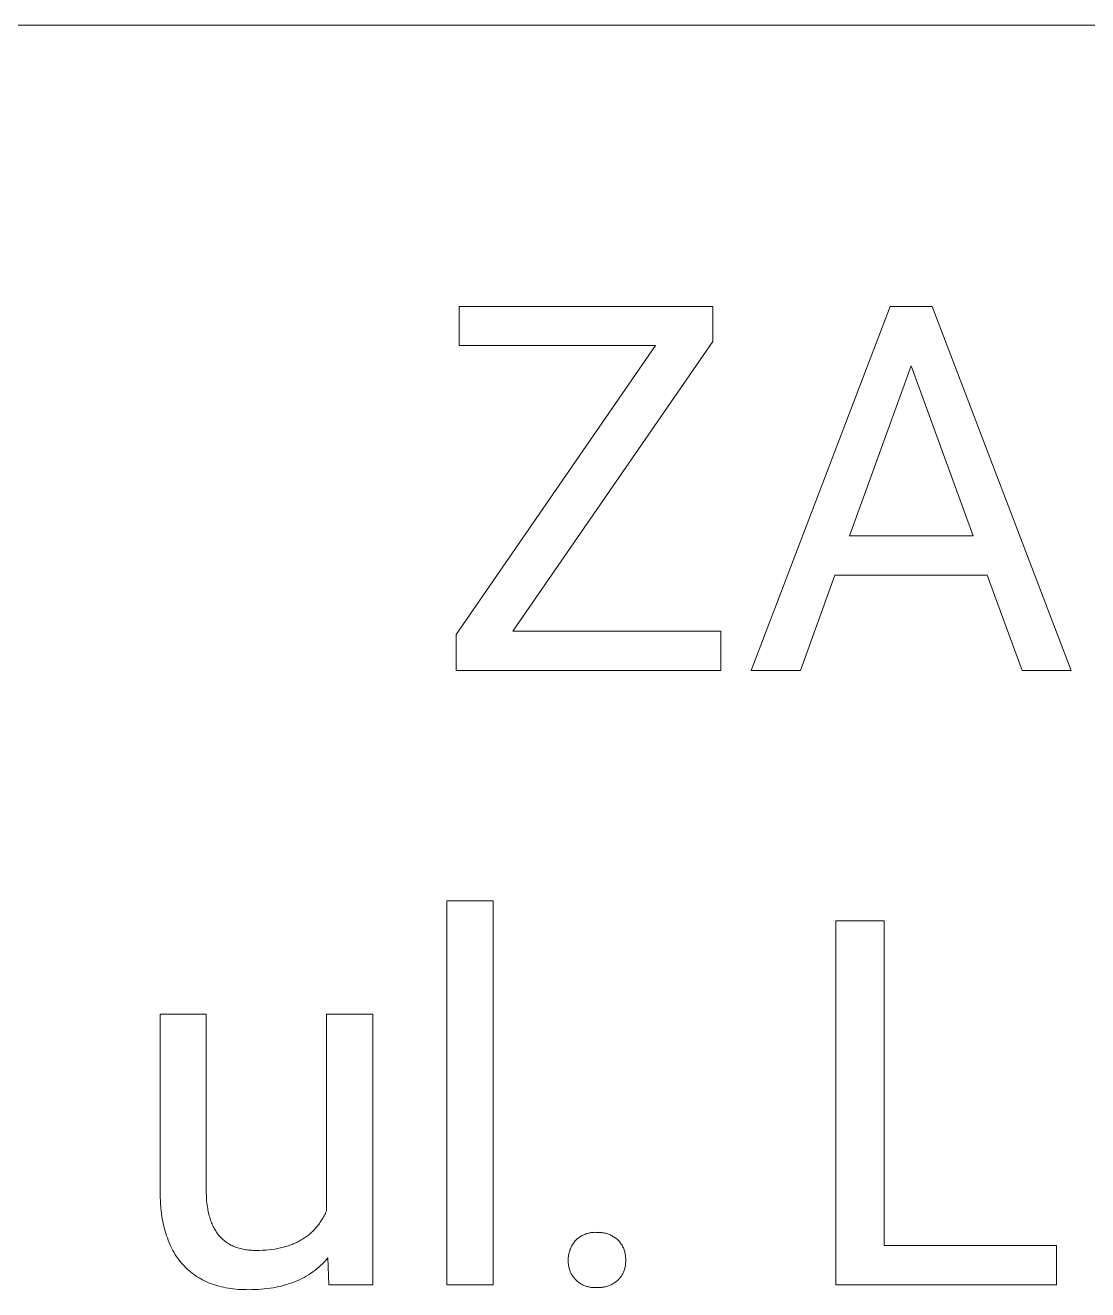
# Model space of a CAD drawing. Header units: millimetres. Extents: x -582 to 3448, y -204 to 2611.
# Drawn here: x 2162.3 to 2273.8, y 113.7 to 246.3 of the extents above; entities that cross this region are included whole.
import ezdxf

# ---------------------------------------------------------------- set-up
doc = ezdxf.new("R2010")
doc.units = ezdxf.units.MM
doc.header["$MEASUREMENT"] = 0
doc.layers.add('Domyślny', color=7, linetype='Continuous', true_color=0x000000)

msp = doc.modelspace()

# ---------------------------------------------------------------- linework, layer by layer
at = {"layer": 'Domyślny', "color": 18, "lineweight": 15, "true_color": 0x000000}
for p, q in [((3444.3, 246.28), (1925.07, 246.28)), ((2207.84, 212.69), (2207.84, 216.81)), ((2207.84, 216.81), (2234.44, 216.81)), ((2234.44, 216.81), (2234.44, 213.14)), ((2238.45, 178.64), (2253.03, 216.81)), ((2253.03, 216.81), (2257.43, 216.81)), ((2257.43, 216.81), (2272.03, 178.64)), ((2207.51, 182.42), (2228.41, 212.69)), ((2228.41, 212.69), (2207.84, 212.69)), ((2234.44, 213.14), (2213.45, 182.76)), ((2255.23, 210.59), (2248.76, 192.75)), ((2261.74, 192.75), (2255.23, 210.59)), ((2248.76, 192.75), (2261.74, 192.75)), ((2247.24, 188.63), (2243.65, 178.64)), ((2263.23, 188.63), (2247.24, 188.63)), ((2266.88, 178.64), (2263.23, 188.63)), ((2207.51, 178.64), (2207.51, 182.42)), ((2213.45, 182.76), (2235.29, 182.76)), ((2235.29, 182.76), (2235.29, 178.64)), ((2235.29, 178.64), (2207.51, 178.64)), ((2243.65, 178.64), (2238.45, 178.64)), ((2272.03, 178.64), (2266.88, 178.64)), ((2206.55, 114.22), (2206.55, 154.49)), ((2206.55, 154.49), (2211.4, 154.49)), ((2211.4, 154.49), (2211.4, 114.22)), ((2247.34, 114.22), (2247.34, 152.39)), ((2247.34, 152.39), (2252.4, 152.39)), ((2252.4, 152.39), (2252.4, 118.34)), ((2176.45, 124.13), (2176.45, 142.58)), ((2176.45, 142.58), (2181.29, 142.58)), ((2181.29, 142.58), (2181.29, 124.27)), ((2193.92, 121.96), (2193.92, 142.58)), ((2193.92, 142.58), (2198.78, 142.58)), ((2198.78, 142.58), (2198.78, 114.23)), ((2176.46, 123.5), (2176.45, 124.13)), ((2176.49, 122.88), (2176.46, 123.5)), ((2181.29, 124.27), (2181.3, 123.87)), ((2181.3, 123.87), (2181.31, 123.49)), ((2181.31, 123.49), (2181.34, 123.11)), ((2176.54, 122.29), (2176.49, 122.88)), ((2176.57, 122), (2176.54, 122.29)), ((2176.6, 121.71), (2176.57, 122)), ((2181.34, 123.11), (2181.37, 122.76)), ((2181.37, 122.76), (2181.42, 122.41)), ((2181.42, 122.41), (2181.45, 122.24)), ((2181.45, 122.24), (2181.48, 122.08)), ((2181.48, 122.08), (2181.51, 121.91)), ((2176.64, 121.43), (2176.6, 121.71)), ((2176.69, 121.15), (2176.64, 121.43)), ((2176.74, 120.88), (2176.69, 121.15)), ((2176.79, 120.62), (2176.74, 120.88)), ((2181.51, 121.91), (2181.54, 121.76)), ((2181.54, 121.76), (2181.58, 121.6)), ((2181.58, 121.6), (2181.62, 121.45)), ((2181.62, 121.45), (2181.66, 121.3)), ((2181.66, 121.3), (2181.71, 121.15)), ((2181.71, 121.15), (2181.75, 121.01)), ((2181.75, 121.01), (2181.8, 120.87)), ((2181.8, 120.87), (2181.86, 120.73)), ((2181.86, 120.73), (2181.91, 120.6)), ((2193.1, 120.55), (2193.18, 120.66)), ((2193.18, 120.66), (2193.26, 120.77)), ((2193.26, 120.77), (2193.33, 120.88)), ((2193.33, 120.88), (2193.4, 120.99)), ((2193.4, 120.99), (2193.47, 121.1)), ((2193.47, 121.1), (2193.54, 121.22)), ((2193.54, 121.22), (2193.61, 121.34)), ((2193.61, 121.34), (2193.68, 121.46)), ((2193.68, 121.46), (2193.74, 121.58)), ((2193.74, 121.58), (2193.8, 121.7)), ((2193.8, 121.7), (2193.86, 121.83)), ((2193.86, 121.83), (2193.92, 121.96)), ((2176.85, 120.36), (2176.79, 120.62)), ((2176.92, 120.1), (2176.85, 120.36)), ((2176.99, 119.85), (2176.92, 120.1)), ((2177.06, 119.6), (2176.99, 119.85)), ((2177.14, 119.36), (2177.06, 119.6)), ((2177.22, 119.13), (2177.14, 119.36)), ((2181.91, 120.6), (2181.97, 120.47)), ((2181.97, 120.47), (2182.03, 120.34)), ((2182.03, 120.34), (2182.09, 120.22)), ((2182.09, 120.22), (2182.16, 120.09)), ((2182.16, 120.09), (2182.23, 119.98)), ((2182.23, 119.98), (2182.3, 119.86)), ((2182.3, 119.86), (2182.37, 119.75)), ((2182.37, 119.75), (2182.45, 119.64)), ((2182.45, 119.64), (2182.52, 119.54)), ((2182.52, 119.54), (2182.6, 119.43)), ((2182.6, 119.43), (2182.69, 119.33)), ((2182.69, 119.33), (2182.77, 119.24)), ((2191.82, 119.28), (2191.92, 119.36)), ((2191.92, 119.36), (2192.02, 119.44)), ((2192.02, 119.44), (2192.12, 119.52)), ((2192.12, 119.52), (2192.22, 119.61)), ((2192.22, 119.61), (2192.32, 119.69)), ((2192.32, 119.69), (2192.41, 119.78)), ((2192.41, 119.78), (2192.5, 119.87)), ((2192.5, 119.87), (2192.6, 119.96)), ((2192.6, 119.96), (2192.68, 120.05)), ((2192.68, 120.05), (2192.77, 120.15)), ((2192.77, 120.15), (2192.86, 120.25)), ((2192.86, 120.25), (2192.94, 120.35)), ((2192.94, 120.35), (2193.02, 120.45)), ((2193.02, 120.45), (2193.1, 120.55)), ((2220.57, 119.29), (2220.66, 119.34)), ((2220.66, 119.34), (2220.74, 119.39)), ((2220.74, 119.39), (2220.83, 119.43)), ((2220.83, 119.43), (2220.92, 119.47)), ((2220.92, 119.47), (2221.01, 119.51)), ((2221.01, 119.51), (2221.1, 119.55)), ((2221.1, 119.55), (2221.19, 119.58)), ((2221.19, 119.58), (2221.29, 119.61)), ((2221.29, 119.61), (2221.38, 119.63)), ((2221.38, 119.63), (2221.48, 119.65)), ((2221.48, 119.65), (2221.58, 119.67)), ((2221.58, 119.67), (2221.67, 119.69)), ((2221.67, 119.69), (2221.77, 119.7)), ((2221.77, 119.7), (2221.87, 119.71)), ((2221.87, 119.71), (2221.97, 119.71)), ((2221.97, 119.71), (2222.07, 119.72)), ((2222.07, 119.72), (2222.16, 119.71)), ((2222.16, 119.71), (2222.26, 119.71)), ((2222.26, 119.71), (2222.37, 119.71)), ((2222.37, 119.71), (2222.47, 119.71)), ((2222.47, 119.71), (2222.58, 119.71)), ((2222.58, 119.71), (2222.68, 119.7)), ((2222.68, 119.7), (2222.78, 119.69)), ((2222.78, 119.69), (2222.89, 119.68)), ((2222.89, 119.68), (2222.99, 119.66)), ((2222.99, 119.66), (2223.09, 119.64)), ((2223.09, 119.64), (2223.19, 119.62)), ((2223.19, 119.62), (2223.29, 119.59)), ((2223.29, 119.59), (2223.39, 119.56)), ((2223.39, 119.56), (2223.49, 119.53)), ((2223.49, 119.53), (2223.59, 119.49)), ((2223.59, 119.49), (2223.69, 119.45)), ((2223.69, 119.45), (2223.78, 119.4)), ((2223.78, 119.4), (2223.87, 119.35)), ((2223.87, 119.35), (2223.96, 119.3)), ((2177.3, 118.89), (2177.22, 119.13)), ((2177.4, 118.67), (2177.3, 118.89)), ((2177.49, 118.45), (2177.4, 118.67)), ((2177.59, 118.23), (2177.49, 118.45)), ((2177.7, 118.02), (2177.59, 118.23)), ((2177.81, 117.81), (2177.7, 118.02)), ((2182.77, 119.24), (2182.86, 119.15)), ((2182.86, 119.15), (2182.95, 119.06)), ((2182.95, 119.06), (2183.05, 118.97)), ((2183.05, 118.97), (2183.14, 118.89)), ((2183.14, 118.89), (2183.24, 118.81)), ((2183.24, 118.81), (2183.34, 118.73)), ((2183.34, 118.73), (2183.44, 118.66)), ((2183.44, 118.66), (2183.55, 118.58)), ((2183.55, 118.58), (2183.66, 118.52)), ((2183.66, 118.52), (2183.77, 118.45)), ((2183.77, 118.45), (2183.88, 118.39)), ((2183.88, 118.39), (2184, 118.33)), ((2184, 118.33), (2184.12, 118.28)), ((2184.12, 118.28), (2184.24, 118.23)), ((2184.24, 118.23), (2184.36, 118.18)), ((2184.36, 118.18), (2184.49, 118.13)), ((2184.49, 118.13), (2184.62, 118.09)), ((2184.62, 118.09), (2184.75, 118.05)), ((2184.75, 118.05), (2184.88, 118.01)), ((2184.88, 118.01), (2185.02, 117.98)), ((2188.48, 117.97), (2188.78, 118.02)), ((2188.78, 118.02), (2189.08, 118.08)), ((2189.08, 118.08), (2189.36, 118.15)), ((2189.36, 118.15), (2189.64, 118.23)), ((2189.64, 118.23), (2189.91, 118.31)), ((2189.91, 118.31), (2190.05, 118.36)), ((2190.05, 118.36), (2190.18, 118.41)), ((2190.18, 118.41), (2190.31, 118.46)), ((2190.31, 118.46), (2190.43, 118.51)), ((2190.43, 118.51), (2190.56, 118.56)), ((2190.56, 118.56), (2190.68, 118.62)), ((2190.68, 118.62), (2190.8, 118.67)), ((2190.8, 118.67), (2190.92, 118.73)), ((2190.92, 118.73), (2191.04, 118.79)), ((2191.04, 118.79), (2191.16, 118.86)), ((2191.16, 118.86), (2191.27, 118.92)), ((2191.27, 118.92), (2191.39, 118.99)), ((2191.39, 118.99), (2191.5, 119.06)), ((2191.5, 119.06), (2191.61, 119.13)), ((2191.61, 119.13), (2191.71, 119.21)), ((2191.71, 119.21), (2191.82, 119.28)), ((2219.49, 117.98), (2219.53, 118.08)), ((2219.53, 118.08), (2219.58, 118.17)), ((2219.58, 118.17), (2219.62, 118.27)), ((2219.62, 118.27), (2219.67, 118.36)), ((2219.67, 118.36), (2219.73, 118.45)), ((2219.73, 118.45), (2219.78, 118.53)), ((2219.78, 118.53), (2219.84, 118.62)), ((2219.84, 118.62), (2219.9, 118.7)), ((2219.9, 118.7), (2219.97, 118.78)), ((2219.97, 118.78), (2220.03, 118.86)), ((2220.03, 118.86), (2220.1, 118.93)), ((2220.1, 118.93), (2220.18, 119)), ((2220.18, 119), (2220.25, 119.06)), ((2220.25, 119.06), (2220.33, 119.12)), ((2220.33, 119.12), (2220.41, 119.18)), ((2220.41, 119.18), (2220.49, 119.24)), ((2220.49, 119.24), (2220.57, 119.29)), ((2223.96, 119.3), (2224.05, 119.25)), ((2224.05, 119.25), (2224.14, 119.19)), ((2224.14, 119.19), (2224.23, 119.13)), ((2224.23, 119.13), (2224.31, 119.07)), ((2224.31, 119.07), (2224.39, 119)), ((2224.39, 119), (2224.47, 118.93)), ((2224.47, 118.93), (2224.54, 118.86)), ((2224.54, 118.86), (2224.61, 118.78)), ((2224.61, 118.78), (2224.68, 118.7)), ((2224.68, 118.7), (2224.74, 118.62)), ((2224.74, 118.62), (2224.8, 118.53)), ((2224.8, 118.53), (2224.85, 118.45)), ((2224.85, 118.45), (2224.91, 118.36)), ((2224.91, 118.36), (2224.96, 118.27)), ((2224.96, 118.27), (2225, 118.18)), ((2225, 118.18), (2225.05, 118.08)), ((2225.05, 118.08), (2225.09, 117.99)), ((2252.4, 118.34), (2270.49, 118.34)), ((2270.49, 118.34), (2270.49, 114.22)), ((2177.92, 117.61), (2177.81, 117.81)), ((2178.04, 117.41), (2177.92, 117.61)), ((2178.16, 117.22), (2178.04, 117.41)), ((2178.29, 117.03), (2178.16, 117.22)), ((2178.42, 116.85), (2178.29, 117.03)), ((2178.56, 116.67), (2178.42, 116.85)), ((2178.7, 116.5), (2178.56, 116.67)), ((2185.02, 117.98), (2185.16, 117.95)), ((2185.16, 117.95), (2185.3, 117.92)), ((2185.3, 117.92), (2185.45, 117.9)), ((2185.45, 117.9), (2185.59, 117.88)), ((2185.59, 117.88), (2185.74, 117.86)), ((2185.74, 117.86), (2185.89, 117.85)), ((2185.89, 117.85), (2186.05, 117.84)), ((2186.05, 117.84), (2186.2, 117.83)), ((2186.2, 117.83), (2186.36, 117.83)), ((2186.36, 117.83), (2186.52, 117.82)), ((2186.52, 117.82), (2186.87, 117.83)), ((2186.87, 117.83), (2187.21, 117.84)), ((2187.21, 117.84), (2187.54, 117.86)), ((2187.54, 117.86), (2187.86, 117.89)), ((2187.86, 117.89), (2188.17, 117.92)), ((2188.17, 117.92), (2188.48, 117.97)), ((2193.87, 116.83), (2193.69, 116.63)), ((2194.05, 117.03), (2193.87, 116.83)), ((2194.16, 114.23), (2194.05, 117.03)), ((2219.27, 116.98), (2219.28, 117.08)), ((2219.27, 116.87), (2219.27, 116.98)), ((2219.27, 116.77), (2219.27, 116.87)), ((2219.27, 116.67), (2219.27, 116.77)), ((2219.27, 116.58), (2219.27, 116.67)), ((2219.28, 117.08), (2219.29, 117.18)), ((2219.29, 117.18), (2219.3, 117.29)), ((2219.3, 117.29), (2219.32, 117.39)), ((2219.32, 117.39), (2219.34, 117.49)), ((2219.34, 117.49), (2219.36, 117.59)), ((2219.36, 117.59), (2219.39, 117.69)), ((2219.39, 117.69), (2219.42, 117.79)), ((2219.42, 117.79), (2219.45, 117.89)), ((2219.45, 117.89), (2219.49, 117.98)), ((2225.09, 117.99), (2225.12, 117.89)), ((2225.12, 117.89), (2225.16, 117.79)), ((2225.16, 117.79), (2225.19, 117.69)), ((2225.19, 117.69), (2225.21, 117.59)), ((2225.21, 117.59), (2225.24, 117.49)), ((2225.24, 117.49), (2225.25, 117.39)), ((2225.25, 117.39), (2225.27, 117.29)), ((2225.27, 117.29), (2225.28, 117.18)), ((2225.28, 117.18), (2225.29, 117.08)), ((2225.29, 117.08), (2225.3, 116.98)), ((2225.3, 116.98), (2225.3, 116.87)), ((2225.3, 116.87), (2225.3, 116.77)), ((2225.3, 116.77), (2225.3, 116.67)), ((2225.3, 116.67), (2225.3, 116.58)), ((2178.85, 116.33), (2178.7, 116.5)), ((2179, 116.17), (2178.85, 116.33)), ((2179.15, 116.01), (2179, 116.17)), ((2179.31, 115.86), (2179.15, 116.01)), ((2179.47, 115.72), (2179.31, 115.86)), ((2179.64, 115.57), (2179.47, 115.72)), ((2179.81, 115.44), (2179.64, 115.57)), ((2179.98, 115.31), (2179.81, 115.44)), ((2192.25, 115.42), (2192.02, 115.27)), ((2192.47, 115.57), (2192.25, 115.42)), ((2192.69, 115.73), (2192.47, 115.57)), ((2192.9, 115.9), (2192.69, 115.73)), ((2193.1, 116.07), (2192.9, 115.9)), ((2193.3, 116.25), (2193.1, 116.07)), ((2193.5, 116.43), (2193.3, 116.25)), ((2193.69, 116.63), (2193.5, 116.43)), ((2219.28, 116.48), (2219.27, 116.58)), ((2219.29, 116.39), (2219.28, 116.48)), ((2219.3, 116.29), (2219.29, 116.39)), ((2219.31, 116.2), (2219.3, 116.29)), ((2219.33, 116.1), (2219.31, 116.2)), ((2219.36, 116.01), (2219.33, 116.1)), ((2219.38, 115.92), (2219.36, 116.01)), ((2219.41, 115.82), (2219.38, 115.92)), ((2219.44, 115.73), (2219.41, 115.82)), ((2219.47, 115.64), (2219.44, 115.73)), ((2219.51, 115.55), (2219.47, 115.64)), ((2219.55, 115.47), (2219.51, 115.55)), ((2219.59, 115.38), (2219.55, 115.47)), ((2219.64, 115.3), (2219.59, 115.38)), ((2224.98, 115.38), (2224.94, 115.3)), ((2225.03, 115.47), (2224.98, 115.38)), ((2225.07, 115.55), (2225.03, 115.47)), ((2225.1, 115.64), (2225.07, 115.55)), ((2225.14, 115.73), (2225.1, 115.64)), ((2225.17, 115.82), (2225.14, 115.73)), ((2225.19, 115.92), (2225.17, 115.82)), ((2225.22, 116.01), (2225.19, 115.92)), ((2225.24, 116.1), (2225.22, 116.01)), ((2225.26, 116.2), (2225.24, 116.1)), ((2225.27, 116.29), (2225.26, 116.2)), ((2225.28, 116.39), (2225.27, 116.29)), ((2225.29, 116.48), (2225.28, 116.39)), ((2225.3, 116.58), (2225.29, 116.48)), ((2180.16, 115.18), (2179.98, 115.31)), ((2180.35, 115.06), (2180.16, 115.18)), ((2180.54, 114.94), (2180.35, 115.06)), ((2180.73, 114.83), (2180.54, 114.94)), ((2180.92, 114.73), (2180.73, 114.83)), ((2181.13, 114.63), (2180.92, 114.73)), ((2181.33, 114.53), (2181.13, 114.63)), ((2181.54, 114.44), (2181.33, 114.53)), ((2181.75, 114.36), (2181.54, 114.44)), ((2181.97, 114.28), (2181.75, 114.36)), ((2182.19, 114.21), (2181.97, 114.28)), ((2182.42, 114.14), (2182.19, 114.21)), ((2182.65, 114.07), (2182.42, 114.14)), ((2182.89, 114.01), (2182.65, 114.07)), ((2188.91, 114.03), (2188.62, 113.97)), ((2189.2, 114.09), (2188.91, 114.03)), ((2189.48, 114.17), (2189.2, 114.09)), ((2189.76, 114.25), (2189.48, 114.17)), ((2190.03, 114.34), (2189.76, 114.25)), ((2190.3, 114.43), (2190.03, 114.34)), ((2190.56, 114.53), (2190.3, 114.43)), ((2190.82, 114.64), (2190.56, 114.53)), ((2191.07, 114.75), (2190.82, 114.64)), ((2191.31, 114.87), (2191.07, 114.75)), ((2191.56, 115), (2191.31, 114.87)), ((2191.79, 115.13), (2191.56, 115)), ((2192.02, 115.27), (2191.79, 115.13)), ((2198.78, 114.23), (2194.16, 114.23)), ((2211.4, 114.22), (2206.55, 114.22)), ((2219.69, 115.21), (2219.64, 115.3)), ((2219.74, 115.13), (2219.69, 115.21)), ((2219.79, 115.05), (2219.74, 115.13)), ((2219.85, 114.98), (2219.79, 115.05)), ((2219.91, 114.9), (2219.85, 114.98)), ((2219.97, 114.83), (2219.91, 114.9)), ((2220.03, 114.76), (2219.97, 114.83)), ((2220.1, 114.69), (2220.03, 114.76)), ((2220.18, 114.62), (2220.1, 114.69)), ((2220.25, 114.56), (2220.18, 114.62)), ((2220.33, 114.5), (2220.25, 114.56)), ((2220.41, 114.44), (2220.33, 114.5)), ((2220.49, 114.39), (2220.41, 114.44)), ((2220.57, 114.33), (2220.49, 114.39)), ((2220.66, 114.28), (2220.57, 114.33)), ((2220.74, 114.24), (2220.66, 114.28)), ((2220.83, 114.19), (2220.74, 114.24)), ((2220.92, 114.15), (2220.83, 114.19)), ((2221.01, 114.12), (2220.92, 114.15)), ((2221.1, 114.08), (2221.01, 114.12)), ((2221.2, 114.05), (2221.1, 114.08)), ((2221.29, 114.03), (2221.2, 114.05)), ((2221.39, 114), (2221.29, 114.03)), ((2223.29, 114.04), (2223.19, 114.02)), ((2223.39, 114.07), (2223.29, 114.04)), ((2223.49, 114.11), (2223.39, 114.07)), ((2223.59, 114.14), (2223.49, 114.11)), ((2223.68, 114.18), (2223.59, 114.14)), ((2223.78, 114.23), (2223.68, 114.18)), ((2223.87, 114.27), (2223.78, 114.23)), ((2223.96, 114.32), (2223.87, 114.27)), ((2224.05, 114.38), (2223.96, 114.32)), ((2224.14, 114.43), (2224.05, 114.38)), ((2224.22, 114.49), (2224.14, 114.43)), ((2224.31, 114.55), (2224.22, 114.49)), ((2224.39, 114.62), (2224.31, 114.55)), ((2224.47, 114.69), (2224.39, 114.62)), ((2224.54, 114.76), (2224.47, 114.69)), ((2224.61, 114.83), (2224.54, 114.76)), ((2224.67, 114.9), (2224.61, 114.83)), ((2224.73, 114.98), (2224.67, 114.9)), ((2224.79, 115.05), (2224.73, 114.98)), ((2224.84, 115.13), (2224.79, 115.05)), ((2224.89, 115.21), (2224.84, 115.13)), ((2224.94, 115.3), (2224.89, 115.21)), ((2270.49, 114.22), (2247.34, 114.22)), ((2183.12, 113.96), (2182.89, 114.01)), ((2183.37, 113.91), (2183.12, 113.96)), ((2183.62, 113.87), (2183.37, 113.91)), ((2183.87, 113.83), (2183.62, 113.87)), ((2184.12, 113.8), (2183.87, 113.83)), ((2184.38, 113.77), (2184.12, 113.8)), ((2184.65, 113.74), (2184.38, 113.77)), ((2184.92, 113.73), (2184.65, 113.74)), ((2185.19, 113.71), (2184.92, 113.73)), ((2185.47, 113.71), (2185.19, 113.71)), ((2185.75, 113.7), (2185.47, 113.71)), ((2186.09, 113.71), (2185.75, 113.7)), ((2186.42, 113.72), (2186.09, 113.71)), ((2186.75, 113.73), (2186.42, 113.72)), ((2187.07, 113.76), (2186.75, 113.73)), ((2187.39, 113.78), (2187.07, 113.76)), ((2187.71, 113.82), (2187.39, 113.78)), ((2188.01, 113.86), (2187.71, 113.82)), ((2188.32, 113.91), (2188.01, 113.86)), ((2188.62, 113.97), (2188.32, 113.91)), ((2221.48, 113.98), (2221.39, 114)), ((2221.58, 113.96), (2221.48, 113.98)), ((2221.68, 113.95), (2221.58, 113.96)), ((2221.77, 113.94), (2221.68, 113.95)), ((2221.87, 113.93), (2221.77, 113.94)), ((2221.97, 113.93), (2221.87, 113.93)), ((2222.07, 113.93), (2221.97, 113.93)), ((2222.16, 113.93), (2222.07, 113.93)), ((2222.26, 113.94), (2222.16, 113.93)), ((2222.37, 113.93), (2222.26, 113.94)), ((2222.47, 113.93), (2222.37, 113.93)), ((2222.57, 113.93), (2222.47, 113.93)), ((2222.68, 113.94), (2222.57, 113.93)), ((2222.78, 113.95), (2222.68, 113.94)), ((2222.88, 113.96), (2222.78, 113.95)), ((2222.99, 113.97), (2222.88, 113.96)), ((2223.09, 113.99), (2222.99, 113.97)), ((2223.19, 114.02), (2223.09, 113.99))]:
    msp.add_line(p, q, dxfattribs=at)

doc.saveas('drawing.dxf')
